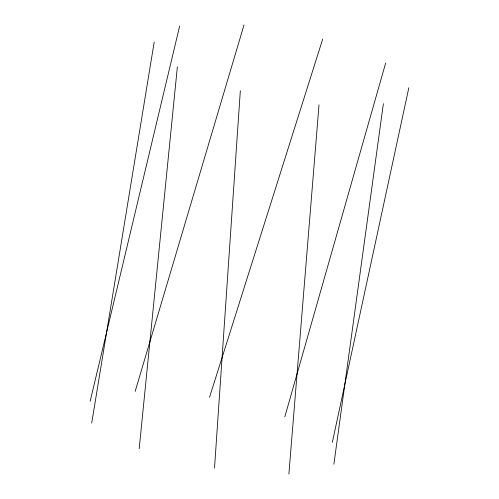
<?xml version="1.0" encoding="UTF-8"?>
<svg xmlns="http://www.w3.org/2000/svg" width="499" height="499" viewBox="0 0 499 499"><rect width="100%" height="100%" fill="white"/><g stroke="black" fill="none" stroke-linecap="round" stroke-linejoin="round"><path stroke-width="0.75" d="M214.52 468.099L240.331 90.743M288.877 474.05L319.017 104.859M139.209 448.638L177.376 66.76M333.868 464.22L383.382 103.711M91.71 423.102L154.197 42.066M332.322 442.364L408.837 87.743M90.163 401.246L179.652 26.098M284.823 416.827L385.665 63.049M135.154 391.416L244.017 24.95M209.511 397.366L322.703 39.065"/></g></svg>
